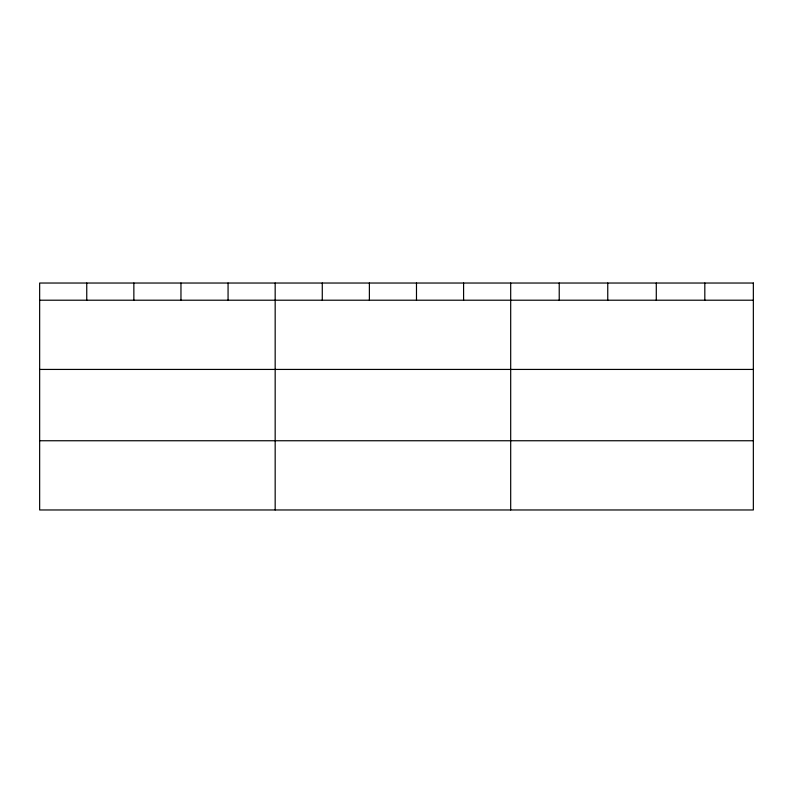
<?xml version="1.0" encoding="UTF-8"?>
<svg xmlns="http://www.w3.org/2000/svg" width="793" height="793" viewBox="0 0 793 793"><rect width="100%" height="100%" fill="white"/><g stroke="black" fill="none" stroke-linecap="round" stroke-linejoin="round"><path stroke-width="1.19" d="M39.65 300.21L753.35 300.21M39.65 369.429L753.35 369.429M39.65 440.749L753.35 440.749M704.818 283.032L704.818 300.21M656.287 283.032L656.287 300.21M607.755 283.032L607.755 300.21M559.224 283.032L559.224 300.21M510.692 283.032L510.692 509.968M463.588 283.032L463.588 300.21M416.484 283.032L416.484 300.21M369.379 283.032L369.379 300.21M322.275 283.032L322.275 300.21M275.171 283.032L275.171 509.968M228.067 283.032L228.067 300.21M180.963 283.032L180.963 300.21M133.858 283.032L133.858 300.21M86.754 283.032L86.754 300.21M753.35 283.032L39.65 283.032L39.65 509.968L753.35 509.968L753.35 283.032"/></g></svg>
